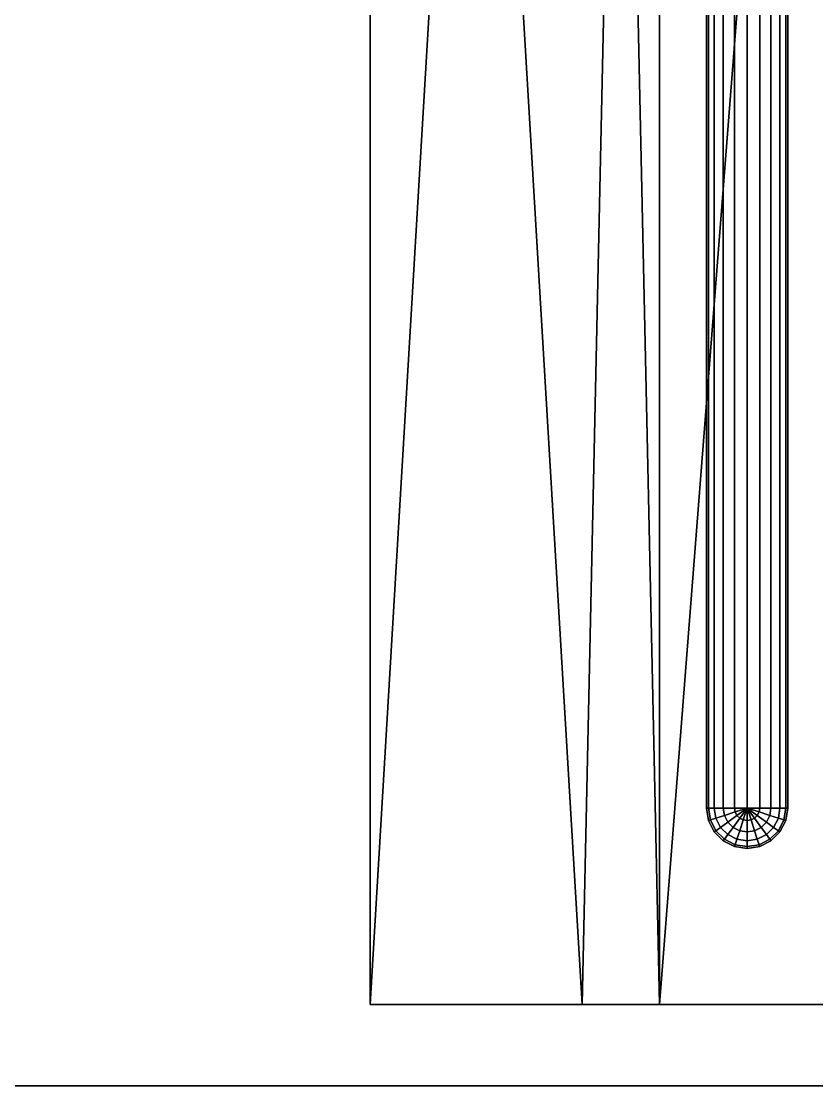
# Model space of a CAD drawing. Extents: x -3.85 to 4, y -0.1 to 4.4.
# Drawn here: x 2.036 to 3.017, y -0.1 to 1.213 of the extents above; entities that cross this region are included whole.
import ezdxf

# ---------------------------------------------------------------- set-up
doc = ezdxf.new("R2010")
doc.units = 0
for name, color, linetype in [('BOOLE.3', 252, 'CONTINUOUS'), ('MODUL.1', 252, 'CONTINUOUS'), ('SCHIENE_L', 252, 'CONTINUOUS'), ('SCHIENE_L.1', 252, 'CONTINUOUS')]:
    doc.layers.add(name, color=color, linetype=linetype)

msp = doc.modelspace()

# ---------------------------------------------------------------- linework, layer by layer
at = {"layer": 'MODUL.1'}
for points in [[(-3.4506, -0.1, 2.35), (3.4494, -0.1, 2.35)], [(3.4494, -0.1, -2.35), (-3.4506, -0.1, -2.35)]]:
    msp.add_polyline3d(points, dxfattribs=at)

# ---------------------------------------------------------------- meshes
at = {"layer": 'BOOLE.3'}
mesh = msp.add_polyface(dxfattribs=at)
corners = [(3.6934, 4.4, -2.2665), (3.7146, 4.4, -2.2494), (3.6858, 0, -2.2726), (3.655, 0, -2.2931), (3.655, 4.4, -2.2931), (3.6665, 0, -2.2855), (3.638, 0, -2.3023), (3.6223, 0, -2.3107), (3.6223, 4.4, -2.3107), (3.638, 4.4, -2.3023), (3.608, 0, -2.3168), (3.608, 4.4, -2.3168), (3.5879, 4.4, -2.3254), (3.5879, 0, -2.3254), (3.5631, 4.4, -2.3332), (3.5767, 4.4, -2.3289), (3.5631, 0, -2.3332), (3.5767, 0, -2.3289), (3.552, 0, -2.3367), (3.552, 4.4, -2.3367), (3.5294, 0, -2.3416), (3.5147, 0, -2.3447), (3.5294, 4.4, -2.3416), (3.5147, 4.4, -2.3447), (3.4891, 4.4, -2.3481), (3.501, 4.4, -2.3465), (3.501, 0, -2.3465), (3.4891, 0, -2.3481), (3.45, 0, -2.35), (3.45, 4.4, -2.35), (2.8229, 0, -2.35), (3.1669, 4.4, -2.35), (2.4661, 4.4, -2.35), (2.7277, 4.4, -2.35), (2.4661, 0, -2.35), (2.8229, 4.4, -2.35), (2.7277, 0, -2.35), (2.4661, 0, 2.35), (2.7277, 0, 2.35), (2.4661, 4.4, 2.35), (3.45, 4.4, 2.35), (3.1668, 4.4, 2.35), (3.1668, 0, 2.35), (3.45, 0, 2.35), (2.8229, 0, 2.35), (2.8229, 4.4, 2.35), (2.7277, 4.4, 2.35), (3.4891, 0, 2.3481), (3.5272, 4.4, 2.3425), (3.5164, 4.4, 2.3441), (3.5272, 0, 2.3425), (3.501, 4.4, 2.3463), (3.4891, 4.4, 2.3481), (3.501, 0, 2.3463), (3.5164, 0, 2.3441), (3.5641, 4.4, 2.3333), (3.5456, 4.4, 2.3379), (3.5641, 0, 2.3333), (3.5785, 0, 2.3283), (3.5996, 0, 2.3208), (3.5785, 4.4, 2.3283), (3.5996, 4.4, 2.3208), (3.6334, 4.4, 2.3052), (3.6223, 4.4, 2.3103), (3.6334, 0, 2.3052), (3.61, 0, 2.316), (3.6223, 0, 2.3103), (3.61, 4.4, 2.316), (3.6655, 4.4, 2.2865), (3.6515, 4.4, 2.2947), (3.6515, 0, 2.2947), (3.6655, 0, 2.2865), (3.6685, 0, 2.2844), (3.6957, 4.4, 2.2651), (3.6791, 4.4, 2.2769), (3.6957, 0, 2.2651), (3.6791, 0, 2.2769), (3.6685, 4.4, 2.2844), (3.498, 0, 2.5), (2.4661, 0, 2.5), (2.4661, 4.4, 2.5), (3.498, 4.4, 2.5), (2.4661, 0, -2.5), (2.4661, 4.4, -2.5), (3.498, 0, -2.5), (3.498, 4.4, -2.5), (3.5469, 0, -2.4976), (3.5469, 4.4, -2.4976), (3.5945, 0, -2.4906), (3.5945, 4.4, -2.4906), (3.6406, 0, -2.4792), (3.6406, 4.4, -2.4792), (3.6849, 0, -2.4635), (3.6849, 4.4, -2.4635), (3.7273, 0, -2.444), (3.7273, 4.4, -2.444), (3.7134, 0, 2.4509), (3.6704, 0, 2.4692), (3.6704, 4.4, 2.4692), (3.7134, 4.4, 2.4509), (3.6254, 0, 2.4834), (3.6254, 4.4, 2.4834), (3.5788, 0, 2.4934), (3.5788, 4.4, 2.4934), (3.5469, 0, 2.4976), (3.5469, 4.4, 2.4976)]
mesh.append_faces([[corners[k] for k in face] for face in [(0, 1, 2, 2), (3, 4, 0, 5), (6, 7, 8, 8), (9, 3, 6, 8), (8, 7, 10, 11), (12, 11, 13, 13), (10, 13, 11, 11), (14, 15, 16, 16), (17, 16, 15, 12), (18, 19, 14, 16), (20, 21, 22, 22), (23, 22, 21, 21), (24, 25, 21, 26), (25, 23, 21, 21), (27, 28, 29, 24), (29, 28, 30, 31), (32, 33, 34, 34), (33, 35, 36, 34), (36, 35, 31, 30), (37, 38, 39, 39), (40, 41, 42, 43), (44, 42, 41, 45), (46, 39, 38, 44), (45, 46, 44, 44), (43, 47, 40, 40), (48, 49, 50, 50), (51, 52, 47, 53), (50, 49, 51, 54), (55, 56, 57, 57), (57, 56, 48, 50), (58, 59, 60, 60), (61, 60, 59, 59), (62, 63, 64, 64), (61, 65, 66, 67), (64, 63, 67, 66), (68, 69, 70, 71), (71, 72, 68, 68), (73, 74, 75, 75), (72, 76, 77, 68), (76, 75, 74, 77), (78, 79, 80, 81), (39, 80, 79, 37), (34, 82, 83, 32), (82, 84, 85, 83), (84, 86, 87, 85), (86, 88, 89, 87), (88, 90, 91, 89), (90, 92, 93, 91), (92, 94, 95, 93), (96, 97, 98, 99), (97, 100, 101, 98), (100, 102, 103, 101), (102, 104, 105, 103), (104, 78, 81, 105)]])
mesh = msp.add_polyface(dxfattribs=at)
corners = [(3.5788, 0, 2.4934), (3.5272, 0, 2.3425), (3.5469, 0, 2.4976), (3.5164, 0, 2.3441), (3.501, 0, 2.3463), (3.498, 0, 2.5), (3.6254, 0, 2.4834), (3.5785, 0, 2.3283), (3.5641, 0, 2.3333), (3.6704, 0, 2.4692), (3.61, 0, 2.316), (3.5996, 0, 2.3208), (3.7134, 0, 2.4509), (3.6223, 0, 2.3103), (3.6334, 0, 2.3052), (3.7543, 0, 2.4288), (3.6515, 0, 2.2947), (3.6685, 0, 2.2844), (3.7928, 0, 2.4032), (3.6791, 0, 2.2769), (3.6655, 0, 2.2865), (3.8287, 0, 2.3742), (3.7052, 0, 2.2569), (3.6957, 0, 2.2651), (3.7237, 0, 2.2411), (3.8618, 0, 2.3421), (3.7296, 0, 2.2349), (3.7494, 0, 2.2146), (3.7435, 0, 2.2206), (3.8919, 0, 2.3071), (3.7647, 0, 2.1956), (3.7726, 0, 2.1858), (3.9187, 0, 2.2694), (3.7839, 0, 2.1688), (3.7752, 0, -2.1814), (3.9012, 0, -2.2948), (3.7651, 0, -2.1957), (3.8401, 0, -2.3638), (3.7329, 0, -2.2316), (3.7411, 0, -2.2237), (3.7551, 0, -2.2074), (3.8722, 0, -2.3307), (3.7146, 0, -2.2494), (3.7186, 0, -2.2455), (3.8051, 0, -2.3939), (3.7674, 0, -2.4207), (3.6858, 0, -2.2726), (3.655, 0, -2.2931), (3.6665, 0, -2.2855), (3.7273, 0, -2.444), (3.6223, 0, -2.3107), (3.638, 0, -2.3023), (3.6849, 0, -2.4635), (3.6406, 0, -2.4792), (3.5879, 0, -2.3254), (3.608, 0, -2.3168), (3.5945, 0, -2.4906), (3.5631, 0, -2.3332), (3.5767, 0, -2.3289), (3.5469, 0, -2.4976), (3.5294, 0, -2.3416), (3.552, 0, -2.3367), (3.498, 0, -2.5), (3.501, 0, -2.3465), (3.5147, 0, -2.3447), (3.1669, 0, -2.35), (2.4661, 0, -2.5), (2.8229, 0, -2.35), (3.45, 0, -2.35), (3.4891, 0, -2.3481), (2.7277, 0, -2.35), (2.4661, 0, -2.35), (3.4891, 0, 2.3481), (3.45, 0, 2.35), (3.1668, 0, 2.35), (2.7277, 0, 2.35), (2.4661, 0, 2.5), (2.8229, 0, 2.35), (2.4661, 0, 2.35)]
mesh.append_faces([[corners[k] for k in face] for face in [(0, 1, 2, 2), (1, 3, 2, 2), (2, 3, 4, 5), (6, 7, 8, 0), (8, 1, 0, 0), (9, 10, 11, 11), (11, 6, 9, 9), (7, 6, 11, 11), (10, 9, 12, 13), (14, 12, 15, 16), (13, 12, 14, 14), (17, 15, 18, 19), (15, 17, 20, 20), (16, 15, 20, 20), (21, 22, 23, 18), (19, 18, 23, 23), (24, 21, 25, 25), (25, 26, 24, 24), (22, 21, 24, 24), (27, 28, 25, 25), (26, 25, 28, 28), (27, 29, 30, 30), (31, 32, 33, 33), (34, 35, 36, 36), (37, 38, 39, 39), (40, 41, 39, 39), (42, 43, 37, 44), (38, 37, 43, 43), (45, 46, 44, 44), (42, 44, 46, 46), (47, 48, 45, 49), (46, 45, 48, 48), (50, 51, 49, 52), (49, 51, 47, 47), (52, 53, 54, 55), (52, 55, 50, 50), (53, 56, 57, 58), (53, 58, 54, 54), (56, 59, 60, 61), (61, 57, 56, 56), (59, 62, 63, 64), (60, 59, 64, 64), (65, 62, 66, 67), (68, 69, 62, 62), (68, 62, 65, 65), (69, 63, 62, 62), (70, 66, 71, 71), (67, 66, 70, 70), (72, 5, 4, 4), (5, 72, 73, 73), (74, 5, 73, 73), (75, 76, 77, 77), (5, 74, 77, 76), (78, 76, 75, 75)]])
at = {"layer": 'SCHIENE_L'}
mesh = msp.add_polyface(dxfattribs=at)
corners = [(2.9311, 4.1424, -2.4438), (2.9466, 4.1424, -2.4389), (2.9458, 4.1472, -2.4389), (2.9605, 4.1424, -2.4247), (2.9591, 4.1515, -2.4247), (2.9716, 4.1424, -2.4026), (2.9696, 4.1549, -2.4026), (2.9787, 4.1424, -2.3747), (2.9763, 4.1571, -2.3747), (2.9811, 4.1424, -2.3438), (2.9787, 4.1579, -2.3438), (2.9787, 4.1424, -2.3129), (2.9716, 4.1424, -2.285), (2.9696, 4.1549, -2.285), (2.9763, 4.1571, -2.3129), (2.9605, 4.1424, -2.2629), (2.9591, 4.1515, -2.2629), (2.9466, 4.1424, -2.2487), (2.9458, 4.1472, -2.2487), (2.9311, 4.1424, -2.2438), (2.9436, 4.1515, -2.4389), (2.9436, 4.1515, -2.2487), (2.9311, 4.1424, -2.4438), (2.9186, 4.1515, -2.4389), (2.9164, 4.1472, -2.4389), (2.9186, 4.1515, -2.2487), (2.9311, 4.1424, -2.2438), (2.9164, 4.1472, -2.2487), (2.9156, 4.1424, -2.4389), (2.9031, 4.1515, -2.4247), (2.9017, 4.1424, -2.4247), (2.8926, 4.1549, -2.4026), (2.8906, 4.1424, -2.4026), (2.8859, 4.1571, -2.3747), (2.8835, 4.1424, -2.3747), (2.8859, 4.1571, -2.3129), (2.8926, 4.1549, -2.285), (2.8906, 4.1424, -2.285), (2.8835, 4.1424, -2.3129), (2.9031, 4.1515, -2.2629), (2.9017, 4.1424, -2.2629), (2.9156, 4.1424, -2.2487), (2.9017, 0.2424, -2.4247), (2.9156, 0.2424, -2.4389), (2.8906, 0.2424, -2.4026), (2.8835, 0.2424, -2.3747), (2.8811, 4.1424, -2.3438), (2.8811, 0.2424, -2.3438), (2.8811, 4.1424, -2.3438), (2.8811, 0.2424, -2.3438), (2.8835, 0.2424, -2.3129), (2.8906, 0.2424, -2.285), (2.9017, 0.2424, -2.2629), (2.9156, 0.2424, -2.2487), (2.9311, 0.2424, -2.2438), (2.9311, 0.2424, -2.2438), (2.9311, 0.2424, -2.4438), (2.9311, 0.2424, -2.4438)]
mesh.append_faces([[corners[k] for k in face] for face in [(0, 1, 2, 2), (1, 3, 4, 2), (3, 5, 6, 4), (5, 7, 8, 6), (7, 9, 10, 8), (11, 12, 13, 14), (12, 15, 16, 13), (15, 17, 18, 16), (17, 19, 18, 18), (0, 2, 20, 20), (18, 19, 21, 21), (22, 23, 24, 24), (25, 26, 27, 27), (22, 24, 28, 28), (24, 29, 30, 28), (29, 31, 32, 30), (31, 33, 34, 32), (35, 36, 37, 38), (36, 39, 40, 37), (39, 27, 41, 40), (27, 26, 41, 41), (28, 30, 42, 43), (30, 32, 44, 42), (32, 34, 45, 44), (34, 46, 47, 45), (46, 48, 49, 47), (48, 38, 50, 49), (38, 37, 51, 50), (37, 40, 52, 51), (40, 41, 53, 52), (41, 26, 54, 53), (54, 26, 19, 55), (56, 57, 0, 22)]])
mesh = msp.add_polyface(dxfattribs=at)
corners = [(2.9311, 0.2424, -2.4438), (2.9436, 0.2333, -2.4389), (2.9458, 0.2376, -2.4389), (2.9436, 0.2333, -2.2487), (2.9311, 0.2424, -2.2438), (2.9458, 0.2376, -2.2487), (2.9466, 0.2424, -2.4389), (2.9591, 0.2333, -2.4247), (2.9605, 0.2424, -2.4247), (2.9696, 0.2299, -2.4026), (2.9716, 0.2424, -2.4026), (2.9763, 0.2277, -2.3747), (2.9787, 0.2424, -2.3747), (2.9763, 0.2277, -2.3129), (2.9696, 0.2299, -2.285), (2.9716, 0.2424, -2.285), (2.9787, 0.2424, -2.3129), (2.9591, 0.2333, -2.2629), (2.9605, 0.2424, -2.2629), (2.9466, 0.2424, -2.2487), (2.9466, 4.1424, -2.4389), (2.9311, 4.1424, -2.4438), (2.9605, 4.1424, -2.4247), (2.9716, 4.1424, -2.4026), (2.9787, 4.1424, -2.3747), (2.9811, 0.2424, -2.3438), (2.9811, 4.1424, -2.3438), (2.9811, 0.2424, -2.3438), (2.9811, 4.1424, -2.3438), (2.9787, 4.1424, -2.3129), (2.9716, 4.1424, -2.285), (2.9605, 4.1424, -2.2629), (2.9466, 4.1424, -2.2487), (2.9311, 4.1424, -2.2438), (2.9311, 4.1424, -2.4438), (2.9156, 4.1424, -2.4389), (2.9156, 0.2424, -2.4389), (2.9311, 0.2424, -2.4438), (2.9164, 0.2376, -2.4389), (2.9017, 0.2424, -2.4247), (2.9031, 0.2333, -2.4247), (2.8906, 0.2424, -2.4026), (2.8926, 0.2299, -2.4026), (2.8835, 0.2424, -2.3747), (2.8859, 0.2277, -2.3747), (2.8811, 0.2424, -2.3438), (2.8835, 0.227, -2.3438), (2.8811, 0.2424, -2.3438), (2.8835, 0.2424, -2.3129), (2.8859, 0.2277, -2.3129), (2.8835, 0.227, -2.3438), (2.8906, 0.2424, -2.285), (2.8926, 0.2299, -2.285), (2.9017, 0.2424, -2.2629), (2.9031, 0.2333, -2.2629), (2.9156, 0.2424, -2.2487), (2.9164, 0.2376, -2.2487), (2.9311, 0.2424, -2.2438), (2.9186, 0.2333, -2.4389), (2.9186, 0.2333, -2.2487)]
mesh.append_faces([[corners[k] for k in face] for face in [(0, 1, 2, 2), (3, 4, 5, 5), (0, 2, 6, 6), (2, 7, 8, 6), (7, 9, 10, 8), (9, 11, 12, 10), (13, 14, 15, 16), (14, 17, 18, 15), (17, 5, 19, 18), (5, 4, 19, 19), (0, 6, 20, 21), (6, 8, 22, 20), (8, 10, 23, 22), (10, 12, 24, 23), (12, 25, 26, 24), (25, 27, 28, 26), (27, 16, 29, 28), (16, 15, 30, 29), (15, 18, 31, 30), (18, 19, 32, 31), (19, 4, 33, 32), (34, 35, 36, 37), (37, 36, 38, 38), (36, 39, 40, 38), (39, 41, 42, 40), (41, 43, 44, 42), (43, 45, 46, 44), (47, 48, 49, 50), (48, 51, 52, 49), (51, 53, 54, 52), (53, 55, 56, 54), (55, 57, 56, 56), (37, 38, 58, 58), (56, 57, 59, 59)]])
mesh = msp.add_polyface(dxfattribs=at)
corners = [(2.9311, 0.2424, -2.4438), (2.9311, 0.227, -2.4389), (2.9311, 0.227, -2.4389), (2.9311, 0.2424, -2.4438), (2.9311, 0.227, -2.2487), (2.9311, 0.2424, -2.2438), (2.9311, 0.2424, -2.2438), (2.9311, 0.227, -2.2487), (2.9359, 0.2277, -2.4389), (2.9359, 0.2277, -2.2487), (2.9402, 0.2299, -2.4389), (2.9402, 0.2299, -2.2487), (2.9436, 0.2333, -2.4389), (2.9484, 0.2186, -2.4247), (2.9549, 0.2251, -2.4247), (2.9484, 0.2186, -2.2629), (2.9436, 0.2333, -2.2487), (2.9549, 0.2251, -2.2629), (2.9591, 0.2333, -2.4247), (2.9458, 0.2376, -2.4389), (2.9638, 0.2186, -2.4026), (2.9696, 0.2299, -2.4026), (2.9638, 0.2186, -2.285), (2.9591, 0.2333, -2.2629), (2.9696, 0.2299, -2.285), (2.9458, 0.2376, -2.2487), (2.9763, 0.2277, -2.3747), (2.9787, 0.227, -2.3438), (2.9811, 0.2424, -2.3438), (2.9787, 0.2424, -2.3747), (2.9787, 0.227, -2.3438), (2.9811, 0.2424, -2.3438), (2.9763, 0.2277, -2.3129), (2.9787, 0.2424, -2.3129), (2.8811, 0.2424, -2.3438), (2.8811, 0.2424, -2.3438), (2.8835, 0.227, -2.3438), (2.8835, 0.227, -2.3438), (2.9164, 0.2376, -2.4389), (2.9031, 0.2333, -2.4247), (2.9073, 0.2251, -2.4247), (2.9186, 0.2333, -2.4389), (2.8926, 0.2299, -2.4026), (2.8984, 0.2186, -2.4026), (2.8859, 0.2277, -2.3129), (2.8926, 0.2299, -2.285), (2.8984, 0.2186, -2.285), (2.8926, 0.2145, -2.3129), (2.9031, 0.2333, -2.2629), (2.9073, 0.2251, -2.2629), (2.9164, 0.2376, -2.2487), (2.9186, 0.2333, -2.2487), (2.922, 0.2299, -2.4389), (2.9138, 0.2186, -2.4247), (2.922, 0.2299, -2.2487), (2.9138, 0.2186, -2.2629), (2.9263, 0.2277, -2.4389), (2.922, 0.2145, -2.4247), (2.9263, 0.2277, -2.2487), (2.922, 0.2145, -2.2629)]
mesh.append_faces([[corners[k] for k in face] for face in [(0, 1, 2, 3), (4, 5, 6, 7), (3, 2, 8, 8), (7, 6, 9, 9), (3, 8, 10, 10), (9, 6, 11, 11), (3, 10, 12, 12), (10, 13, 14, 12), (15, 11, 16, 17), (11, 6, 16, 16), (12, 14, 18, 19), (14, 20, 21, 18), (22, 17, 23, 24), (17, 16, 25, 23), (26, 27, 28, 29), (27, 30, 31, 28), (30, 32, 33, 31), (34, 35, 36, 37), (38, 39, 40, 41), (39, 42, 43, 40), (44, 45, 46, 47), (45, 48, 49, 46), (48, 50, 51, 49), (0, 41, 52, 52), (41, 40, 53, 52), (49, 51, 54, 55), (51, 5, 54, 54), (0, 52, 56, 56), (52, 53, 57, 56), (55, 54, 58, 59), (54, 5, 58, 58), (0, 56, 1, 1), (58, 5, 4, 4)]])
mesh = msp.add_polyface(dxfattribs=at)
corners = [(2.9311, 0.227, -2.4389), (2.9311, 0.213, -2.4247), (2.9311, 0.213, -2.4247), (2.9311, 0.227, -2.4389), (2.9311, 0.202, -2.4026), (2.9311, 0.202, -2.4026), (2.9311, 0.1948, -2.3747), (2.9311, 0.1948, -2.3747), (2.9311, 0.1924, -2.3438), (2.9311, 0.1924, -2.3438), (2.9311, 0.1924, -2.3438), (2.9311, 0.1924, -2.3438), (2.9311, 0.1948, -2.3129), (2.9311, 0.1948, -2.3129), (2.8926, 0.2299, -2.4026), (2.8859, 0.2277, -2.3747), (2.8926, 0.2145, -2.3747), (2.8984, 0.2186, -2.4026), (2.8835, 0.227, -2.3438), (2.8906, 0.213, -2.3438), (2.8835, 0.227, -2.3438), (2.8906, 0.213, -2.3438), (2.8859, 0.2277, -2.3129), (2.8926, 0.2145, -2.3129), (2.9073, 0.2251, -2.4247), (2.9073, 0.2097, -2.4026), (2.9138, 0.2186, -2.4247), (2.9031, 0.2039, -2.3747), (2.9017, 0.202, -2.3438), (2.9017, 0.202, -2.3438), (2.9031, 0.2039, -2.3129), (2.8984, 0.2186, -2.285), (2.9073, 0.2097, -2.285), (2.9073, 0.2251, -2.2629), (2.9138, 0.2186, -2.2629), (2.9186, 0.2039, -2.4026), (2.922, 0.2145, -2.4247), (2.9164, 0.1972, -2.3747), (2.9156, 0.1948, -2.3438), (2.9156, 0.1948, -2.3438), (2.9164, 0.1972, -2.3129), (2.9186, 0.2039, -2.285), (2.922, 0.2145, -2.2629), (2.9263, 0.2277, -2.4389), (2.9311, 0.202, -2.285), (2.9311, 0.213, -2.2629), (2.9263, 0.2277, -2.2487), (2.9311, 0.227, -2.2487)]
mesh.append_faces([[corners[k] for k in face] for face in [(0, 1, 2, 3), (1, 4, 5, 2), (4, 6, 7, 5), (6, 8, 9, 7), (8, 10, 11, 9), (10, 12, 13, 11), (14, 15, 16, 17), (15, 18, 19, 16), (18, 20, 21, 19), (20, 22, 23, 21), (24, 17, 25, 26), (17, 16, 27, 25), (16, 19, 28, 27), (19, 21, 29, 28), (21, 23, 30, 29), (23, 31, 32, 30), (31, 33, 34, 32), (26, 25, 35, 36), (25, 27, 37, 35), (27, 28, 38, 37), (28, 29, 39, 38), (29, 30, 40, 39), (30, 32, 41, 40), (32, 34, 42, 41), (43, 36, 1, 0), (36, 35, 4, 1), (35, 37, 6, 4), (37, 38, 8, 6), (38, 39, 10, 8), (39, 40, 12, 10), (40, 41, 44, 12), (41, 42, 45, 44), (42, 46, 47, 45)]])
mesh = msp.add_polyface(dxfattribs=at)
corners = [(2.9311, 0.1948, -2.3129), (2.9311, 0.202, -2.285), (2.9311, 0.202, -2.285), (2.9311, 0.1948, -2.3129), (2.9311, 0.213, -2.2629), (2.9311, 0.213, -2.2629), (2.9311, 0.227, -2.2487), (2.9311, 0.227, -2.2487), (2.9311, 0.227, -2.4389), (2.9311, 0.213, -2.4247), (2.9402, 0.2145, -2.4247), (2.9359, 0.2277, -2.4389), (2.9311, 0.202, -2.4026), (2.9436, 0.2039, -2.4026), (2.9311, 0.1948, -2.3747), (2.9458, 0.1972, -2.3747), (2.9311, 0.1924, -2.3438), (2.9466, 0.1948, -2.3438), (2.9311, 0.1924, -2.3438), (2.9466, 0.1948, -2.3438), (2.9458, 0.1972, -2.3129), (2.9436, 0.2039, -2.285), (2.9402, 0.2145, -2.2629), (2.9359, 0.2277, -2.2487), (2.9484, 0.2186, -2.4247), (2.9402, 0.2299, -2.4389), (2.9549, 0.2097, -2.4026), (2.9591, 0.2039, -2.3747), (2.9605, 0.202, -2.3438), (2.9605, 0.202, -2.3438), (2.9591, 0.2039, -2.3129), (2.9549, 0.2097, -2.285), (2.9484, 0.2186, -2.2629), (2.9402, 0.2299, -2.2487), (2.9638, 0.2186, -2.4026), (2.9549, 0.2251, -2.4247), (2.9696, 0.2145, -2.3747), (2.9716, 0.213, -2.3438), (2.9716, 0.213, -2.3438), (2.9696, 0.2145, -2.3129), (2.9638, 0.2186, -2.285), (2.9549, 0.2251, -2.2629), (2.9763, 0.2277, -2.3747), (2.9696, 0.2299, -2.4026), (2.9787, 0.227, -2.3438), (2.9787, 0.227, -2.3438), (2.9763, 0.2277, -2.3129), (2.9696, 0.2299, -2.285)]
mesh.append_faces([[corners[k] for k in face] for face in [(0, 1, 2, 3), (1, 4, 5, 2), (4, 6, 7, 5), (8, 9, 10, 11), (9, 12, 13, 10), (12, 14, 15, 13), (14, 16, 17, 15), (16, 18, 19, 17), (18, 3, 20, 19), (3, 2, 21, 20), (2, 5, 22, 21), (5, 7, 23, 22), (11, 10, 24, 25), (10, 13, 26, 24), (13, 15, 27, 26), (15, 17, 28, 27), (17, 19, 29, 28), (19, 20, 30, 29), (20, 21, 31, 30), (21, 22, 32, 31), (22, 23, 33, 32), (24, 26, 34, 35), (26, 27, 36, 34), (27, 28, 37, 36), (28, 29, 38, 37), (29, 30, 39, 38), (30, 31, 40, 39), (31, 32, 41, 40), (34, 36, 42, 43), (36, 37, 44, 42), (37, 38, 45, 44), (38, 39, 46, 45), (39, 40, 47, 46)]])
at = {"layer": 'SCHIENE_L.1'}
mesh = msp.add_polyface(dxfattribs=at)
corners = [(2.9311, 4.1424, 2.2444), (2.9466, 4.1424, 2.2493), (2.9458, 4.1472, 2.2493), (2.9605, 4.1424, 2.2635), (2.9591, 4.1515, 2.2635), (2.9716, 4.1424, 2.2856), (2.9696, 4.1549, 2.2856), (2.9787, 4.1424, 2.3135), (2.9763, 4.1571, 2.3135), (2.9811, 4.1424, 2.3444), (2.9787, 4.1579, 2.3444), (2.9787, 4.1424, 2.3753), (2.9716, 4.1424, 2.4032), (2.9696, 4.1549, 2.4032), (2.9763, 4.1571, 2.3753), (2.9605, 4.1424, 2.4253), (2.9591, 4.1515, 2.4253), (2.9466, 4.1424, 2.4395), (2.9458, 4.1472, 2.4395), (2.9311, 4.1424, 2.4444), (2.9436, 4.1515, 2.2493), (2.9436, 4.1515, 2.4395), (2.9311, 4.1424, 2.2444), (2.9186, 4.1515, 2.2493), (2.9164, 4.1472, 2.2493), (2.9186, 4.1515, 2.4395), (2.9311, 4.1424, 2.4444), (2.9164, 4.1472, 2.4395), (2.9156, 4.1424, 2.2493), (2.9031, 4.1515, 2.2635), (2.9017, 4.1424, 2.2635), (2.8926, 4.1549, 2.2856), (2.8906, 4.1424, 2.2856), (2.8859, 4.1571, 2.3135), (2.8835, 4.1424, 2.3135), (2.8859, 4.1571, 2.3753), (2.8926, 4.1549, 2.4032), (2.8906, 4.1424, 2.4032), (2.8835, 4.1424, 2.3753), (2.9031, 4.1515, 2.4253), (2.9017, 4.1424, 2.4253), (2.9156, 4.1424, 2.4395), (2.9017, 0.2424, 2.2635), (2.9156, 0.2424, 2.2493), (2.8906, 0.2424, 2.2856), (2.8835, 0.2424, 2.3135), (2.8811, 4.1424, 2.3444), (2.8811, 0.2424, 2.3444), (2.8811, 4.1424, 2.3444), (2.8811, 0.2424, 2.3444), (2.8835, 0.2424, 2.3753), (2.8906, 0.2424, 2.4032), (2.9017, 0.2424, 2.4253), (2.9156, 0.2424, 2.4395), (2.9311, 0.2424, 2.4444), (2.9311, 0.2424, 2.4444), (2.9311, 0.2424, 2.2444), (2.9311, 0.2424, 2.2444)]
mesh.append_faces([[corners[k] for k in face] for face in [(0, 1, 2, 2), (1, 3, 4, 2), (3, 5, 6, 4), (5, 7, 8, 6), (7, 9, 10, 8), (11, 12, 13, 14), (12, 15, 16, 13), (15, 17, 18, 16), (17, 19, 18, 18), (0, 2, 20, 20), (18, 19, 21, 21), (22, 23, 24, 24), (25, 26, 27, 27), (22, 24, 28, 28), (24, 29, 30, 28), (29, 31, 32, 30), (31, 33, 34, 32), (35, 36, 37, 38), (36, 39, 40, 37), (39, 27, 41, 40), (27, 26, 41, 41), (28, 30, 42, 43), (30, 32, 44, 42), (32, 34, 45, 44), (34, 46, 47, 45), (46, 48, 49, 47), (48, 38, 50, 49), (38, 37, 51, 50), (37, 40, 52, 51), (40, 41, 53, 52), (41, 26, 54, 53), (54, 26, 19, 55), (56, 57, 0, 22)]])
mesh = msp.add_polyface(dxfattribs=at)
corners = [(2.9311, 0.2424, 2.2444), (2.9436, 0.2333, 2.2493), (2.9458, 0.2376, 2.2493), (2.9436, 0.2333, 2.4395), (2.9311, 0.2424, 2.4444), (2.9458, 0.2376, 2.4395), (2.9466, 0.2424, 2.2493), (2.9591, 0.2333, 2.2635), (2.9605, 0.2424, 2.2635), (2.9696, 0.2299, 2.2856), (2.9716, 0.2424, 2.2856), (2.9763, 0.2277, 2.3135), (2.9787, 0.2424, 2.3135), (2.9763, 0.2277, 2.3753), (2.9696, 0.2299, 2.4032), (2.9716, 0.2424, 2.4032), (2.9787, 0.2424, 2.3753), (2.9591, 0.2333, 2.4253), (2.9605, 0.2424, 2.4253), (2.9466, 0.2424, 2.4395), (2.9466, 4.1424, 2.2493), (2.9311, 4.1424, 2.2444), (2.9605, 4.1424, 2.2635), (2.9716, 4.1424, 2.2856), (2.9787, 4.1424, 2.3135), (2.9811, 0.2424, 2.3444), (2.9811, 4.1424, 2.3444), (2.9811, 0.2424, 2.3444), (2.9811, 4.1424, 2.3444), (2.9787, 4.1424, 2.3753), (2.9716, 4.1424, 2.4032), (2.9605, 4.1424, 2.4253), (2.9466, 4.1424, 2.4395), (2.9311, 4.1424, 2.4444), (2.9311, 4.1424, 2.2444), (2.9156, 4.1424, 2.2493), (2.9156, 0.2424, 2.2493), (2.9311, 0.2424, 2.2444), (2.9164, 0.2376, 2.2493), (2.9017, 0.2424, 2.2635), (2.9031, 0.2333, 2.2635), (2.8906, 0.2424, 2.2856), (2.8926, 0.2299, 2.2856), (2.8835, 0.2424, 2.3135), (2.8859, 0.2277, 2.3135), (2.8811, 0.2424, 2.3444), (2.8835, 0.227, 2.3444), (2.8811, 0.2424, 2.3444), (2.8835, 0.2424, 2.3753), (2.8859, 0.2277, 2.3753), (2.8835, 0.227, 2.3444), (2.8906, 0.2424, 2.4032), (2.8926, 0.2299, 2.4032), (2.9017, 0.2424, 2.4253), (2.9031, 0.2333, 2.4253), (2.9156, 0.2424, 2.4395), (2.9164, 0.2376, 2.4395), (2.9311, 0.2424, 2.4444), (2.9186, 0.2333, 2.2493), (2.9186, 0.2333, 2.4395)]
mesh.append_faces([[corners[k] for k in face] for face in [(0, 1, 2, 2), (3, 4, 5, 5), (0, 2, 6, 6), (2, 7, 8, 6), (7, 9, 10, 8), (9, 11, 12, 10), (13, 14, 15, 16), (14, 17, 18, 15), (17, 5, 19, 18), (5, 4, 19, 19), (0, 6, 20, 21), (6, 8, 22, 20), (8, 10, 23, 22), (10, 12, 24, 23), (12, 25, 26, 24), (25, 27, 28, 26), (27, 16, 29, 28), (16, 15, 30, 29), (15, 18, 31, 30), (18, 19, 32, 31), (19, 4, 33, 32), (34, 35, 36, 37), (37, 36, 38, 38), (36, 39, 40, 38), (39, 41, 42, 40), (41, 43, 44, 42), (43, 45, 46, 44), (47, 48, 49, 50), (48, 51, 52, 49), (51, 53, 54, 52), (53, 55, 56, 54), (55, 57, 56, 56), (37, 38, 58, 58), (56, 57, 59, 59)]])
mesh = msp.add_polyface(dxfattribs=at)
corners = [(2.9311, 0.2424, 2.2444), (2.9311, 0.227, 2.2493), (2.9311, 0.227, 2.2493), (2.9311, 0.2424, 2.2444), (2.9311, 0.227, 2.4395), (2.9311, 0.2424, 2.4444), (2.9311, 0.2424, 2.4444), (2.9311, 0.227, 2.4395), (2.9359, 0.2277, 2.2493), (2.9359, 0.2277, 2.4395), (2.9402, 0.2299, 2.2493), (2.9402, 0.2299, 2.4395), (2.9436, 0.2333, 2.2493), (2.9484, 0.2186, 2.2635), (2.9549, 0.2251, 2.2635), (2.9484, 0.2186, 2.4253), (2.9436, 0.2333, 2.4395), (2.9549, 0.2251, 2.4253), (2.9591, 0.2333, 2.2635), (2.9458, 0.2376, 2.2493), (2.9638, 0.2186, 2.2856), (2.9696, 0.2299, 2.2856), (2.9638, 0.2186, 2.4032), (2.9591, 0.2333, 2.4253), (2.9696, 0.2299, 2.4032), (2.9458, 0.2376, 2.4395), (2.9763, 0.2277, 2.3135), (2.9787, 0.227, 2.3444), (2.9811, 0.2424, 2.3444), (2.9787, 0.2424, 2.3135), (2.9787, 0.227, 2.3444), (2.9811, 0.2424, 2.3444), (2.9763, 0.2277, 2.3753), (2.9787, 0.2424, 2.3753), (2.8811, 0.2424, 2.3444), (2.8811, 0.2424, 2.3444), (2.8835, 0.227, 2.3444), (2.8835, 0.227, 2.3444), (2.9164, 0.2376, 2.2493), (2.9031, 0.2333, 2.2635), (2.9073, 0.2251, 2.2635), (2.9186, 0.2333, 2.2493), (2.8926, 0.2299, 2.2856), (2.8984, 0.2186, 2.2856), (2.8859, 0.2277, 2.3753), (2.8926, 0.2299, 2.4032), (2.8984, 0.2186, 2.4032), (2.8926, 0.2145, 2.3753), (2.9031, 0.2333, 2.4253), (2.9073, 0.2251, 2.4253), (2.9164, 0.2376, 2.4395), (2.9186, 0.2333, 2.4395), (2.922, 0.2299, 2.2493), (2.9138, 0.2186, 2.2635), (2.922, 0.2299, 2.4395), (2.9138, 0.2186, 2.4253), (2.9263, 0.2277, 2.2493), (2.922, 0.2145, 2.2635), (2.9263, 0.2277, 2.4395), (2.922, 0.2145, 2.4253)]
mesh.append_faces([[corners[k] for k in face] for face in [(0, 1, 2, 3), (4, 5, 6, 7), (3, 2, 8, 8), (7, 6, 9, 9), (3, 8, 10, 10), (9, 6, 11, 11), (3, 10, 12, 12), (10, 13, 14, 12), (15, 11, 16, 17), (11, 6, 16, 16), (12, 14, 18, 19), (14, 20, 21, 18), (22, 17, 23, 24), (17, 16, 25, 23), (26, 27, 28, 29), (27, 30, 31, 28), (30, 32, 33, 31), (34, 35, 36, 37), (38, 39, 40, 41), (39, 42, 43, 40), (44, 45, 46, 47), (45, 48, 49, 46), (48, 50, 51, 49), (0, 41, 52, 52), (41, 40, 53, 52), (49, 51, 54, 55), (51, 5, 54, 54), (0, 52, 56, 56), (52, 53, 57, 56), (55, 54, 58, 59), (54, 5, 58, 58), (0, 56, 1, 1), (58, 5, 4, 4)]])
mesh = msp.add_polyface(dxfattribs=at)
corners = [(2.9311, 0.227, 2.2493), (2.9311, 0.213, 2.2635), (2.9311, 0.213, 2.2635), (2.9311, 0.227, 2.2493), (2.9311, 0.202, 2.2856), (2.9311, 0.202, 2.2856), (2.9311, 0.1948, 2.3135), (2.9311, 0.1948, 2.3135), (2.9311, 0.1924, 2.3444), (2.9311, 0.1924, 2.3444), (2.9311, 0.1924, 2.3444), (2.9311, 0.1924, 2.3444), (2.9311, 0.1948, 2.3753), (2.9311, 0.1948, 2.3753), (2.8926, 0.2299, 2.2856), (2.8859, 0.2277, 2.3135), (2.8926, 0.2145, 2.3135), (2.8984, 0.2186, 2.2856), (2.8835, 0.227, 2.3444), (2.8906, 0.213, 2.3444), (2.8835, 0.227, 2.3444), (2.8906, 0.213, 2.3444), (2.8859, 0.2277, 2.3753), (2.8926, 0.2145, 2.3753), (2.9073, 0.2251, 2.2635), (2.9073, 0.2097, 2.2856), (2.9138, 0.2186, 2.2635), (2.9031, 0.2039, 2.3135), (2.9017, 0.202, 2.3444), (2.9017, 0.202, 2.3444), (2.9031, 0.2039, 2.3753), (2.8984, 0.2186, 2.4032), (2.9073, 0.2097, 2.4032), (2.9073, 0.2251, 2.4253), (2.9138, 0.2186, 2.4253), (2.9186, 0.2039, 2.2856), (2.922, 0.2145, 2.2635), (2.9164, 0.1972, 2.3135), (2.9156, 0.1948, 2.3444), (2.9156, 0.1948, 2.3444), (2.9164, 0.1972, 2.3753), (2.9186, 0.2039, 2.4032), (2.922, 0.2145, 2.4253), (2.9263, 0.2277, 2.2493), (2.9311, 0.202, 2.4032), (2.9311, 0.213, 2.4253), (2.9263, 0.2277, 2.4395), (2.9311, 0.227, 2.4395)]
mesh.append_faces([[corners[k] for k in face] for face in [(0, 1, 2, 3), (1, 4, 5, 2), (4, 6, 7, 5), (6, 8, 9, 7), (8, 10, 11, 9), (10, 12, 13, 11), (14, 15, 16, 17), (15, 18, 19, 16), (18, 20, 21, 19), (20, 22, 23, 21), (24, 17, 25, 26), (17, 16, 27, 25), (16, 19, 28, 27), (19, 21, 29, 28), (21, 23, 30, 29), (23, 31, 32, 30), (31, 33, 34, 32), (26, 25, 35, 36), (25, 27, 37, 35), (27, 28, 38, 37), (28, 29, 39, 38), (29, 30, 40, 39), (30, 32, 41, 40), (32, 34, 42, 41), (43, 36, 1, 0), (36, 35, 4, 1), (35, 37, 6, 4), (37, 38, 8, 6), (38, 39, 10, 8), (39, 40, 12, 10), (40, 41, 44, 12), (41, 42, 45, 44), (42, 46, 47, 45)]])
mesh = msp.add_polyface(dxfattribs=at)
corners = [(2.9311, 0.1948, 2.3753), (2.9311, 0.202, 2.4032), (2.9311, 0.202, 2.4032), (2.9311, 0.1948, 2.3753), (2.9311, 0.213, 2.4253), (2.9311, 0.213, 2.4253), (2.9311, 0.227, 2.4395), (2.9311, 0.227, 2.4395), (2.9311, 0.227, 2.2493), (2.9311, 0.213, 2.2635), (2.9402, 0.2145, 2.2635), (2.9359, 0.2277, 2.2493), (2.9311, 0.202, 2.2856), (2.9436, 0.2039, 2.2856), (2.9311, 0.1948, 2.3135), (2.9458, 0.1972, 2.3135), (2.9311, 0.1924, 2.3444), (2.9466, 0.1948, 2.3444), (2.9311, 0.1924, 2.3444), (2.9466, 0.1948, 2.3444), (2.9458, 0.1972, 2.3753), (2.9436, 0.2039, 2.4032), (2.9402, 0.2145, 2.4253), (2.9359, 0.2277, 2.4395), (2.9484, 0.2186, 2.2635), (2.9402, 0.2299, 2.2493), (2.9549, 0.2097, 2.2856), (2.9591, 0.2039, 2.3135), (2.9605, 0.202, 2.3444), (2.9605, 0.202, 2.3444), (2.9591, 0.2039, 2.3753), (2.9549, 0.2097, 2.4032), (2.9484, 0.2186, 2.4253), (2.9402, 0.2299, 2.4395), (2.9638, 0.2186, 2.2856), (2.9549, 0.2251, 2.2635), (2.9696, 0.2145, 2.3135), (2.9716, 0.213, 2.3444), (2.9716, 0.213, 2.3444), (2.9696, 0.2145, 2.3753), (2.9638, 0.2186, 2.4032), (2.9549, 0.2251, 2.4253), (2.9763, 0.2277, 2.3135), (2.9696, 0.2299, 2.2856), (2.9787, 0.227, 2.3444), (2.9787, 0.227, 2.3444), (2.9763, 0.2277, 2.3753), (2.9696, 0.2299, 2.4032)]
mesh.append_faces([[corners[k] for k in face] for face in [(0, 1, 2, 3), (1, 4, 5, 2), (4, 6, 7, 5), (8, 9, 10, 11), (9, 12, 13, 10), (12, 14, 15, 13), (14, 16, 17, 15), (16, 18, 19, 17), (18, 3, 20, 19), (3, 2, 21, 20), (2, 5, 22, 21), (5, 7, 23, 22), (11, 10, 24, 25), (10, 13, 26, 24), (13, 15, 27, 26), (15, 17, 28, 27), (17, 19, 29, 28), (19, 20, 30, 29), (20, 21, 31, 30), (21, 22, 32, 31), (22, 23, 33, 32), (24, 26, 34, 35), (26, 27, 36, 34), (27, 28, 37, 36), (28, 29, 38, 37), (29, 30, 39, 38), (30, 31, 40, 39), (31, 32, 41, 40), (34, 36, 42, 43), (36, 37, 44, 42), (37, 38, 45, 44), (38, 39, 46, 45), (39, 40, 47, 46)]])

doc.saveas('drawing.dxf')
